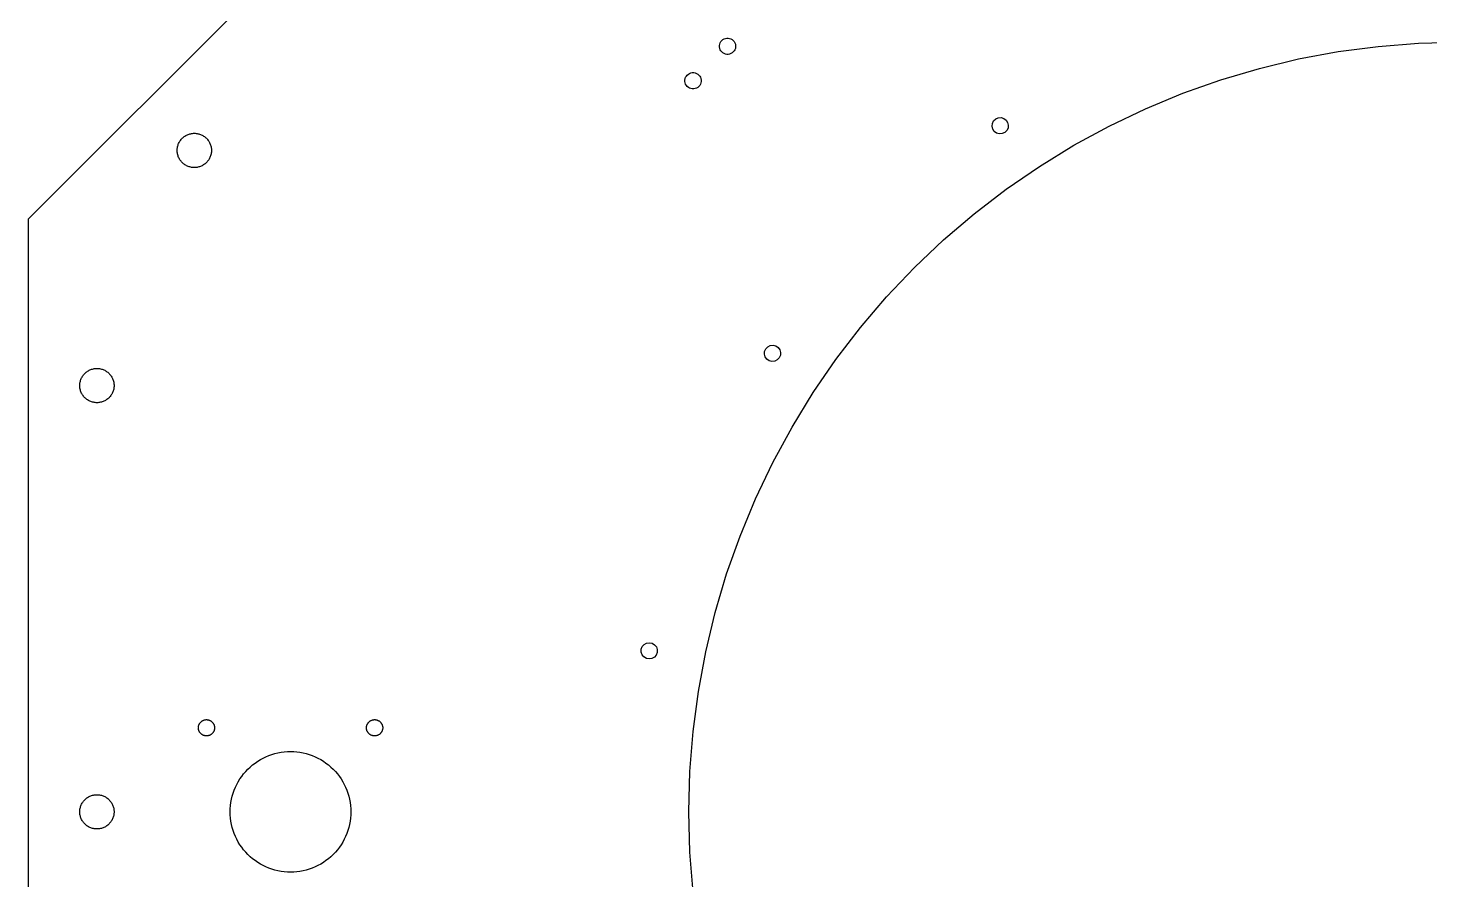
# Model space of a CAD drawing. Header units: metres. Extents: x 0 to 528, y -264 to 264.
# Drawn here: x 0 to 258.5, y -12.6 to 144.5 of the extents above; entities that cross this region are included whole.
import ezdxf

# ---------------------------------------------------------------- set-up
doc = ezdxf.new("R2010")
doc.units = ezdxf.units.M

msp = doc.modelspace()

# ---------------------------------------------------------------- linework, layer by layer
for p, q in [((154.526, 263.793), (0, 109.266)), ((127.75, 142.039), (127.918, 142.239)), ((127.918, 142.239), (128.118, 142.407)), ((128.118, 142.407), (128.344, 142.538)), ((128.344, 142.538), (128.59, 142.627)), ((128.59, 142.627), (128.848, 142.673)), ((128.848, 142.673), (129.109, 142.673)), ((129.109, 142.673), (129.367, 142.627)), ((129.367, 142.627), (129.612, 142.538)), ((129.612, 142.538), (129.839, 142.407)), ((129.839, 142.407), (130.039, 142.239)), ((130.039, 142.239), (130.207, 142.039)), ((127.484, 141.309), (127.53, 141.566)), ((127.484, 141.047), (127.484, 141.309)), ((127.53, 140.79), (127.484, 141.047)), ((127.53, 141.566), (127.619, 141.812)), ((127.619, 140.544), (127.53, 140.79)), ((127.619, 141.812), (127.75, 142.039)), ((127.75, 140.318), (127.619, 140.544)), ((127.918, 140.118), (127.75, 140.318)), ((128.118, 139.949), (127.918, 140.118)), ((128.344, 139.819), (128.118, 139.949)), ((128.59, 139.729), (128.344, 139.819)), ((128.848, 139.684), (128.59, 139.729)), ((129.109, 139.684), (128.848, 139.684)), ((129.367, 139.729), (129.109, 139.684)), ((129.612, 139.819), (129.367, 139.729)), ((129.839, 139.949), (129.612, 139.819)), ((130.039, 140.118), (129.839, 139.949)), ((130.207, 140.318), (130.039, 140.118)), ((130.207, 142.039), (130.338, 141.812)), ((130.338, 140.544), (130.207, 140.318)), ((130.338, 141.812), (130.427, 141.566)), ((130.427, 140.79), (130.338, 140.544)), ((130.427, 141.566), (130.473, 141.309)), ((130.473, 141.047), (130.427, 140.79)), ((130.473, 141.309), (130.473, 141.047)), ((234.284, 138.83), (241.59, 140.184)), ((241.59, 140.184), (248.957, 141.154)), ((248.957, 141.154), (256.365, 141.737)), ((256.365, 141.737), (263.793, 141.931)), ((219.934, 134.985), (227.058, 137.095)), ((227.058, 137.095), (234.284, 138.83)), ((121.12, 134.945), (121.166, 135.202)), ((121.12, 134.684), (121.12, 134.945)), ((121.166, 134.426), (121.12, 134.684)), ((121.166, 135.202), (121.255, 135.448)), ((121.255, 134.18), (121.166, 134.426)), ((121.255, 135.448), (121.386, 135.675)), ((121.386, 135.675), (121.554, 135.875)), ((121.554, 135.875), (121.754, 136.043)), ((121.754, 136.043), (121.981, 136.174)), ((121.981, 136.174), (122.226, 136.263)), ((122.226, 136.263), (122.484, 136.309)), ((122.484, 136.309), (122.745, 136.309)), ((122.745, 136.309), (123.003, 136.263)), ((123.003, 136.263), (123.248, 136.174)), ((123.248, 136.174), (123.475, 136.043)), ((123.475, 136.043), (123.675, 135.875)), ((123.675, 135.875), (123.843, 135.675)), ((123.843, 135.675), (123.974, 135.448)), ((123.974, 135.448), (124.063, 135.202)), ((124.063, 134.426), (123.974, 134.18)), ((124.063, 135.202), (124.109, 134.945)), ((124.109, 134.684), (124.063, 134.426)), ((124.109, 134.945), (124.109, 134.684)), ((212.929, 132.504), (219.934, 134.985)), ((121.386, 133.954), (121.255, 134.18)), ((121.554, 133.754), (121.386, 133.954)), ((121.754, 133.586), (121.554, 133.754)), ((121.981, 133.455), (121.754, 133.586)), ((122.226, 133.365), (121.981, 133.455)), ((122.484, 133.32), (122.226, 133.365)), ((122.745, 133.32), (122.484, 133.32)), ((123.003, 133.365), (122.745, 133.32)), ((123.248, 133.455), (123.003, 133.365)), ((123.475, 133.586), (123.248, 133.455)), ((123.675, 133.754), (123.475, 133.586)), ((123.843, 133.954), (123.675, 133.754)), ((123.974, 134.18), (123.843, 133.954)), ((206.064, 129.661), (212.929, 132.504)), ((199.357, 126.462), (206.064, 129.661)), ((177.757, 126.423), (177.814, 126.941)), ((177.814, 126.941), (178.044, 127.408)), ((178.044, 127.408), (178.42, 127.769)), ((178.42, 127.769), (178.897, 127.979)), ((178.897, 127.979), (179.417, 128.013)), ((179.417, 128.013), (179.917, 127.867)), ((179.917, 127.867), (180.337, 127.559)), ((180.337, 127.559), (180.627, 127.126)), ((180.627, 127.126), (180.75, 126.62)), ((28.2047, 123.955), (28.3122, 124.081)), ((28.3122, 124.081), (28.4261, 124.201)), ((28.4261, 124.201), (28.5461, 124.315)), ((28.5461, 124.315), (28.6719, 124.422)), ((28.6719, 124.422), (28.8031, 124.523)), ((28.8031, 124.523), (28.9395, 124.617)), ((28.9395, 124.617), (29.0805, 124.703)), ((29.0805, 124.703), (29.2259, 124.782)), ((29.2259, 124.782), (29.3752, 124.853)), ((29.3752, 124.853), (29.5281, 124.917)), ((29.5281, 124.917), (29.684, 124.972)), ((29.684, 124.972), (29.8426, 125.019)), ((29.8426, 125.019), (30.0035, 125.057)), ((30.0035, 125.057), (30.1662, 125.088)), ((30.1662, 125.088), (30.3302, 125.109)), ((30.3302, 125.109), (30.4951, 125.122)), ((30.4951, 125.122), (30.6605, 125.126)), ((30.6605, 125.126), (30.8259, 125.122)), ((30.8259, 125.122), (30.9908, 125.109)), ((30.9908, 125.109), (31.1548, 125.088)), ((31.1548, 125.088), (31.3175, 125.057)), ((31.3175, 125.057), (31.4784, 125.019)), ((31.4784, 125.019), (31.637, 124.972)), ((31.637, 124.972), (31.793, 124.917)), ((31.793, 124.917), (31.9458, 124.853)), ((31.9458, 124.853), (32.0951, 124.782)), ((32.0951, 124.782), (32.2405, 124.703)), ((32.2405, 124.703), (32.3816, 124.617)), ((32.3816, 124.617), (32.5179, 124.523)), ((32.5179, 124.523), (32.6492, 124.422)), ((32.6492, 124.422), (32.775, 124.315)), ((32.775, 124.315), (32.895, 124.201)), ((32.895, 124.201), (33.0089, 124.081)), ((33.0089, 124.081), (33.1163, 123.955)), ((177.881, 125.917), (177.757, 126.423)), ((178.17, 125.484), (177.881, 125.917)), ((178.59, 125.176), (178.17, 125.484)), ((179.09, 125.03), (178.59, 125.176)), ((179.61, 125.064), (179.09, 125.03)), ((180.087, 125.274), (179.61, 125.064)), ((180.463, 125.635), (180.087, 125.274)), ((180.694, 126.102), (180.463, 125.635)), ((180.75, 126.62), (180.694, 126.102)), ((192.827, 122.916), (199.357, 126.462)), ((27.5005, 121.966), (27.5048, 122.132)), ((27.5048, 121.801), (27.5005, 121.966)), ((27.5048, 122.132), (27.5178, 122.297)), ((27.5178, 121.636), (27.5048, 121.801)), ((27.5178, 122.297), (27.5394, 122.461)), ((27.5394, 121.472), (27.5178, 121.636)), ((27.5394, 122.461), (27.5696, 122.623)), ((27.5696, 122.623), (27.6082, 122.784)), ((27.6082, 122.784), (27.6552, 122.943)), ((27.6552, 122.943), (27.7104, 123.099)), ((27.7104, 123.099), (27.7737, 123.252)), ((27.7737, 123.252), (27.8449, 123.401)), ((27.8449, 123.401), (27.9239, 123.546)), ((27.9239, 123.546), (28.0103, 123.688)), ((28.0103, 123.688), (28.104, 123.824)), ((28.104, 123.824), (28.2047, 123.955)), ((33.1163, 123.955), (33.217, 123.824)), ((33.217, 123.824), (33.3107, 123.688)), ((33.3107, 123.688), (33.3971, 123.546)), ((33.3971, 123.546), (33.4761, 123.401)), ((33.4761, 123.401), (33.5473, 123.252)), ((33.5473, 123.252), (33.6106, 123.099)), ((33.6106, 123.099), (33.6658, 122.943)), ((33.6658, 122.943), (33.7128, 122.784)), ((33.7128, 122.784), (33.7514, 122.623)), ((33.7514, 122.623), (33.7816, 122.461)), ((33.7816, 122.461), (33.8032, 122.297)), ((33.8032, 121.636), (33.7816, 121.472)), ((33.8032, 122.297), (33.8162, 122.132)), ((33.8162, 121.801), (33.8032, 121.636)), ((33.8162, 122.132), (33.8205, 121.966)), ((33.8205, 121.966), (33.8162, 121.801)), ((186.491, 119.033), (192.827, 122.916)), ((27.5696, 121.309), (27.5394, 121.472)), ((27.6082, 121.149), (27.5696, 121.309)), ((27.6552, 120.99), (27.6082, 121.149)), ((27.7104, 120.834), (27.6552, 120.99)), ((27.7737, 120.681), (27.7104, 120.834)), ((27.8449, 120.532), (27.7737, 120.681)), ((27.9239, 120.386), (27.8449, 120.532)), ((28.0103, 120.245), (27.9239, 120.386)), ((28.104, 120.109), (28.0103, 120.245)), ((28.2047, 119.978), (28.104, 120.109)), ((28.3122, 119.852), (28.2047, 119.978)), ((28.4261, 119.732), (28.3122, 119.852)), ((28.5461, 119.618), (28.4261, 119.732)), ((28.6719, 119.511), (28.5461, 119.618)), ((28.8031, 119.41), (28.6719, 119.511)), ((28.9395, 119.316), (28.8031, 119.41)), ((29.0805, 119.23), (28.9395, 119.316)), ((29.2259, 119.151), (29.0805, 119.23)), ((29.3752, 119.08), (29.2259, 119.151)), ((29.5281, 119.016), (29.3752, 119.08)), ((29.684, 118.961), (29.5281, 119.016)), ((29.8426, 118.914), (29.684, 118.961)), ((30.0035, 118.876), (29.8426, 118.914)), ((31.4784, 118.914), (31.3175, 118.876)), ((31.637, 118.961), (31.4784, 118.914)), ((31.793, 119.016), (31.637, 118.961)), ((31.9458, 119.08), (31.793, 119.016)), ((32.0951, 119.151), (31.9458, 119.08)), ((32.2405, 119.23), (32.0951, 119.151)), ((32.3816, 119.316), (32.2405, 119.23)), ((32.5179, 119.41), (32.3816, 119.316)), ((32.6492, 119.511), (32.5179, 119.41)), ((32.775, 119.618), (32.6492, 119.511)), ((32.895, 119.732), (32.775, 119.618)), ((33.0089, 119.852), (32.895, 119.732)), ((33.1163, 119.978), (33.0089, 119.852)), ((33.217, 120.109), (33.1163, 119.978)), ((33.3107, 120.245), (33.217, 120.109)), ((33.3971, 120.386), (33.3107, 120.245)), ((33.4761, 120.532), (33.3971, 120.386)), ((33.5473, 120.681), (33.4761, 120.532)), ((33.6106, 120.834), (33.5473, 120.681)), ((33.6658, 120.99), (33.6106, 120.834)), ((33.7128, 121.149), (33.6658, 120.99)), ((33.7514, 121.309), (33.7128, 121.149)), ((33.7816, 121.472), (33.7514, 121.309)), ((180.368, 114.825), (186.491, 119.033)), ((30.1662, 118.845), (30.0035, 118.876)), ((30.3302, 118.824), (30.1662, 118.845)), ((30.4951, 118.811), (30.3302, 118.824)), ((30.6605, 118.806), (30.4951, 118.811)), ((30.8259, 118.811), (30.6605, 118.806)), ((30.9908, 118.824), (30.8259, 118.811)), ((31.1548, 118.845), (30.9908, 118.824)), ((31.3175, 118.876), (31.1548, 118.845)), ((174.473, 110.301), (180.368, 114.825)), ((0, 109.266), (0, -109.266)), ((168.822, 105.475), (174.473, 110.301)), ((163.432, 100.36), (168.822, 105.475)), ((158.317, 94.9705), (163.432, 100.36)), ((153.491, 89.3202), (158.317, 94.9705)), ((148.968, 83.425), (153.491, 89.3202)), ((135.814, 84.8955), (136.024, 85.3723)), ((136.024, 85.3723), (136.384, 85.7486)), ((136.384, 85.7486), (136.851, 85.979)), ((136.851, 85.979), (137.369, 86.0358)), ((137.369, 86.0358), (137.875, 85.9119)), ((137.875, 85.9119), (138.308, 85.6225)), ((138.308, 85.6225), (138.616, 85.2024)), ((135.78, 84.3757), (135.814, 84.8955)), ((135.926, 83.8755), (135.78, 84.3757)), ((136.234, 83.4554), (135.926, 83.8755)), ((136.667, 83.166), (136.234, 83.4554)), ((137.173, 83.0422), (136.667, 83.166)), ((137.691, 83.0989), (137.173, 83.0422)), ((138.158, 83.3293), (137.691, 83.0989)), ((138.518, 83.7056), (138.158, 83.3293)), ((138.728, 84.1824), (138.518, 83.7056)), ((138.616, 85.2024), (138.762, 84.7023)), ((138.762, 84.7023), (138.728, 84.1824)), ((144.759, 77.3012), (148.968, 83.425)), ((9.88441, 80.0406), (9.96335, 80.186)), ((9.96335, 80.186), (10.0498, 80.327)), ((10.0498, 80.327), (10.1435, 80.4634)), ((10.1435, 80.4634), (10.2442, 80.5946)), ((10.2442, 80.5946), (10.3517, 80.7204)), ((10.3517, 80.7204), (10.4655, 80.8404)), ((10.4655, 80.8404), (10.5855, 80.9543)), ((10.5855, 80.9543), (10.7113, 81.0618)), ((10.7113, 81.0618), (10.8426, 81.1625)), ((10.8426, 81.1625), (10.9789, 81.2562)), ((10.9789, 81.2562), (11.12, 81.3426)), ((11.12, 81.3426), (11.2654, 81.4216)), ((11.2654, 81.4216), (11.4147, 81.4928)), ((11.4147, 81.4928), (11.5676, 81.5561)), ((11.5676, 81.5561), (11.7235, 81.6113)), ((11.7235, 81.6113), (11.8821, 81.6583)), ((11.8821, 81.6583), (12.043, 81.6969)), ((12.043, 81.6969), (12.2057, 81.7271)), ((12.2057, 81.7271), (12.3697, 81.7487)), ((12.3697, 81.7487), (12.5346, 81.7617)), ((12.5346, 81.7617), (12.7, 81.766)), ((12.7, 81.766), (12.8654, 81.7617)), ((12.8654, 81.7617), (13.0303, 81.7487)), ((13.0303, 81.7487), (13.1943, 81.7271)), ((13.1943, 81.7271), (13.357, 81.6969)), ((13.357, 81.6969), (13.5179, 81.6583)), ((13.5179, 81.6583), (13.6765, 81.6113)), ((13.6765, 81.6113), (13.8324, 81.5561)), ((13.8324, 81.5561), (13.9853, 81.4928)), ((13.9853, 81.4928), (14.1346, 81.4216)), ((14.1346, 81.4216), (14.28, 81.3426)), ((14.28, 81.3426), (14.4211, 81.2562)), ((14.4211, 81.2562), (14.5574, 81.1625)), ((14.5574, 81.1625), (14.6886, 81.0618)), ((14.6886, 81.0618), (14.8145, 80.9543)), ((14.8145, 80.9543), (14.9344, 80.8404)), ((14.9344, 80.8404), (15.0483, 80.7204)), ((15.0483, 80.7204), (15.1558, 80.5946)), ((15.1558, 80.5946), (15.2565, 80.4634)), ((15.2565, 80.4634), (15.3502, 80.327)), ((15.3502, 80.327), (15.4366, 80.186)), ((15.4366, 80.186), (15.5156, 80.0406)), ((9.53999, 78.606), (9.54433, 78.7714)), ((9.54433, 78.4406), (9.53999, 78.606)), ((9.54433, 78.7714), (9.5573, 78.9363)), ((9.5573, 78.2757), (9.54433, 78.4406)), ((9.5573, 78.9363), (9.5789, 79.1003)), ((9.5789, 78.1116), (9.5573, 78.2757)), ((9.5789, 79.1003), (9.60904, 79.263)), ((9.60904, 77.949), (9.5789, 78.1116)), ((9.60904, 79.263), (9.64767, 79.4238)), ((9.64767, 77.7881), (9.60904, 77.949)), ((9.64767, 79.4238), (9.69466, 79.5825)), ((9.69466, 77.6295), (9.64767, 77.7881)), ((9.69466, 79.5825), (9.74988, 79.7384)), ((9.74988, 77.4735), (9.69466, 77.6295)), ((9.74988, 79.7384), (9.81319, 79.8913)), ((9.81319, 79.8913), (9.88441, 80.0406)), ((15.5156, 80.0406), (15.5868, 79.8913)), ((15.5868, 79.8913), (15.6501, 79.7384)), ((15.6501, 79.7384), (15.7053, 79.5825)), ((15.7053, 77.6295), (15.6501, 77.4735)), ((15.7053, 79.5825), (15.7523, 79.4238)), ((15.7523, 77.7881), (15.7053, 77.6295)), ((15.7523, 79.4238), (15.7909, 79.263)), ((15.7909, 77.949), (15.7523, 77.7881)), ((15.7909, 79.263), (15.8211, 79.1003)), ((15.8211, 78.1116), (15.7909, 77.949)), ((15.8211, 79.1003), (15.8427, 78.9363)), ((15.8427, 78.2757), (15.8211, 78.1116)), ((15.8427, 78.9363), (15.8557, 78.7714)), ((15.8557, 78.4406), (15.8427, 78.2757)), ((15.8557, 78.7714), (15.86, 78.606)), ((15.86, 78.606), (15.8557, 78.4406)), ((9.81319, 77.3207), (9.74988, 77.4735)), ((9.88441, 77.1714), (9.81319, 77.3207)), ((9.96335, 77.026), (9.88441, 77.1714)), ((10.0498, 76.8849), (9.96335, 77.026)), ((10.1435, 76.7486), (10.0498, 76.8849)), ((10.2442, 76.6173), (10.1435, 76.7486)), ((10.3517, 76.4915), (10.2442, 76.6173)), ((10.4655, 76.3715), (10.3517, 76.4915)), ((10.5855, 76.2576), (10.4655, 76.3715)), ((10.7113, 76.1502), (10.5855, 76.2576)), ((10.8426, 76.0495), (10.7113, 76.1502)), ((10.9789, 75.9558), (10.8426, 76.0495)), ((11.12, 75.8693), (10.9789, 75.9558)), ((11.2654, 75.7904), (11.12, 75.8693)), ((11.4147, 75.7192), (11.2654, 75.7904)), ((11.5676, 75.6559), (11.4147, 75.7192)), ((11.7235, 75.6006), (11.5676, 75.6559)), ((11.8821, 75.5536), (11.7235, 75.6006)), ((12.043, 75.515), (11.8821, 75.5536)), ((12.2057, 75.4849), (12.043, 75.515)), ((12.3697, 75.4633), (12.2057, 75.4849)), ((12.5346, 75.4503), (12.3697, 75.4633)), ((12.7, 75.446), (12.5346, 75.4503)), ((12.8654, 75.4503), (12.7, 75.446)), ((13.0303, 75.4633), (12.8654, 75.4503)), ((13.1943, 75.4849), (13.0303, 75.4633)), ((13.357, 75.515), (13.1943, 75.4849)), ((13.5179, 75.5536), (13.357, 75.515)), ((13.6765, 75.6006), (13.5179, 75.5536)), ((13.8324, 75.6559), (13.6765, 75.6006)), ((13.9853, 75.7192), (13.8324, 75.6559)), ((14.1346, 75.7904), (13.9853, 75.7192)), ((14.28, 75.8693), (14.1346, 75.7904)), ((14.4211, 75.9558), (14.28, 75.8693)), ((14.5574, 76.0495), (14.4211, 75.9558)), ((14.6886, 76.1502), (14.5574, 76.0495)), ((14.8145, 76.2576), (14.6886, 76.1502)), ((14.9344, 76.3715), (14.8145, 76.2576)), ((15.0483, 76.4915), (14.9344, 76.3715)), ((15.1558, 76.6173), (15.0483, 76.4915)), ((15.2565, 76.7486), (15.1558, 76.6173)), ((15.3502, 76.8849), (15.2565, 76.7486)), ((15.4366, 77.026), (15.3502, 76.8849)), ((15.5156, 77.1714), (15.4366, 77.026)), ((15.5868, 77.3207), (15.5156, 77.1714)), ((15.6501, 77.4735), (15.5868, 77.3207)), ((140.877, 70.9656), (144.759, 77.3012)), ((137.331, 64.4354), (140.877, 70.9656)), ((134.132, 57.7286), (137.331, 64.4354)), ((131.289, 50.8636), (134.132, 57.7286)), ((128.808, 43.8591), (131.289, 50.8636)), ((126.698, 36.7345), (128.808, 43.8591)), ((124.963, 29.5091), (126.698, 36.7345)), ((113.611, 30.856), (114.068, 31.1065)), ((114.068, 31.1065), (114.583, 31.1858)), ((114.583, 31.1858), (115.094, 31.0842)), ((115.094, 31.0842), (115.539, 30.8139)), ((113.068, 29.4579), (113.079, 29.9788)), ((113.235, 28.9646), (113.068, 29.4579)), ((113.079, 29.9788), (113.268, 30.4643)), ((113.561, 28.5584), (113.235, 28.9646)), ((113.268, 30.4643), (113.611, 30.856)), ((114.007, 28.2881), (113.561, 28.5584)), ((115.489, 28.5163), (115.033, 28.2657)), ((115.833, 28.908), (115.489, 28.5163)), ((115.539, 30.8139), (115.865, 30.4076)), ((116.022, 29.3935), (115.833, 28.908)), ((115.865, 30.4076), (116.033, 29.9143)), ((116.033, 29.9143), (116.022, 29.3935)), ((123.609, 22.2029), (124.963, 29.5091)), ((114.518, 28.1865), (114.007, 28.2881)), ((115.033, 28.2657), (114.518, 28.1865)), ((122.639, 14.8358), (123.609, 22.2029)), ((31.4, 15.5), (31.4021, 15.5785)), ((31.4021, 15.5785), (31.4082, 15.6568)), ((31.4082, 15.6568), (31.4185, 15.7346)), ((31.4185, 15.7346), (31.4328, 15.8119)), ((31.4328, 15.8119), (31.4511, 15.8882)), ((31.4511, 15.8882), (31.4734, 15.9635)), ((31.4734, 15.9635), (31.4996, 16.0376)), ((31.4996, 16.0376), (31.5297, 16.1101)), ((31.5297, 16.1101), (31.5635, 16.181)), ((31.5635, 16.181), (31.601, 16.25)), ((31.601, 16.25), (31.642, 16.317)), ((31.642, 16.317), (31.6865, 16.3817)), ((31.6865, 16.3817), (31.7343, 16.444)), ((31.7343, 16.444), (31.7853, 16.5037)), ((31.7853, 16.5037), (31.8393, 16.5607)), ((31.8393, 16.5607), (31.8963, 16.6147)), ((31.8963, 16.6147), (31.956, 16.6657)), ((31.956, 16.6657), (32.0183, 16.7135)), ((32.0183, 16.7135), (32.083, 16.758)), ((32.083, 16.758), (32.15, 16.799)), ((32.15, 16.799), (32.219, 16.8365)), ((32.219, 16.8365), (32.2899, 16.8703)), ((32.2899, 16.8703), (32.3624, 16.9004)), ((32.3624, 16.9004), (32.4365, 16.9266)), ((32.4365, 16.9266), (32.5118, 16.9489)), ((32.5118, 16.9489), (32.5881, 16.9672)), ((32.5881, 16.9672), (32.6653, 16.9815)), ((32.6653, 16.9815), (32.7432, 16.9918)), ((32.7432, 16.9918), (32.8215, 16.9979)), ((32.8215, 16.9979), (32.9, 17)), ((32.9, 17), (32.9785, 16.9979)), ((32.9785, 16.9979), (33.0568, 16.9918)), ((33.0568, 16.9918), (33.1346, 16.9815)), ((33.1346, 16.9815), (33.2119, 16.9672)), ((33.2119, 16.9672), (33.2882, 16.9489)), ((33.2882, 16.9489), (33.3635, 16.9266)), ((33.3635, 16.9266), (33.4375, 16.9004)), ((33.4375, 16.9004), (33.5101, 16.8703)), ((33.5101, 16.8703), (33.581, 16.8365)), ((33.581, 16.8365), (33.65, 16.799)), ((33.65, 16.799), (33.7169, 16.758)), ((33.7169, 16.758), (33.7817, 16.7135)), ((33.7817, 16.7135), (33.844, 16.6657)), ((33.844, 16.6657), (33.9037, 16.6147)), ((33.9037, 16.6147), (33.9606, 16.5607)), ((33.9606, 16.5607), (34.0147, 16.5037)), ((34.0147, 16.5037), (34.0657, 16.444)), ((34.0657, 16.444), (34.1135, 16.3817)), ((34.1135, 16.3817), (34.158, 16.317)), ((34.158, 16.317), (34.199, 16.25)), ((34.199, 16.25), (34.2365, 16.181)), ((34.2365, 16.181), (34.2703, 16.1101)), ((34.2703, 16.1101), (34.3004, 16.0376)), ((34.3004, 16.0376), (34.3266, 15.9635)), ((34.3266, 15.9635), (34.3489, 15.8882)), ((34.3489, 15.8882), (34.3672, 15.8119)), ((34.3672, 15.8119), (34.3815, 15.7346)), ((34.3815, 15.7346), (34.3918, 15.6568)), ((34.3918, 15.6568), (34.3979, 15.5785)), ((34.3979, 15.5785), (34.4, 15.5)), ((62.4, 15.5), (62.4021, 15.5785)), ((62.4021, 15.5785), (62.4082, 15.6568)), ((62.4082, 15.6568), (62.4185, 15.7346)), ((62.4185, 15.7346), (62.4328, 15.8119)), ((62.4328, 15.8119), (62.4511, 15.8882)), ((62.4511, 15.8882), (62.4734, 15.9635)), ((62.4734, 15.9635), (62.4996, 16.0376)), ((62.4996, 16.0376), (62.5297, 16.1101)), ((62.5297, 16.1101), (62.5635, 16.181)), ((62.5635, 16.181), (62.601, 16.25)), ((62.601, 16.25), (62.642, 16.317)), ((62.642, 16.317), (62.6865, 16.3817)), ((62.6865, 16.3817), (62.7343, 16.444)), ((62.7343, 16.444), (62.7853, 16.5037)), ((62.7853, 16.5037), (62.8393, 16.5607)), ((62.8393, 16.5607), (62.8963, 16.6147)), ((62.8963, 16.6147), (62.956, 16.6657)), ((62.956, 16.6657), (63.0183, 16.7135)), ((63.0183, 16.7135), (63.083, 16.758)), ((63.083, 16.758), (63.15, 16.799)), ((63.15, 16.799), (63.219, 16.8365)), ((63.219, 16.8365), (63.2899, 16.8703)), ((63.2899, 16.8703), (63.3624, 16.9004)), ((63.3624, 16.9004), (63.4365, 16.9266)), ((63.4365, 16.9266), (63.5118, 16.9489)), ((63.5118, 16.9489), (63.5881, 16.9672)), ((63.5881, 16.9672), (63.6653, 16.9815)), ((63.6653, 16.9815), (63.7432, 16.9918)), ((63.7432, 16.9918), (63.8215, 16.9979)), ((63.8215, 16.9979), (63.9, 17)), ((63.9, 17), (63.9785, 16.9979)), ((63.9785, 16.9979), (64.0568, 16.9918)), ((64.0568, 16.9918), (64.1346, 16.9815)), ((64.1346, 16.9815), (64.2119, 16.9672)), ((64.2119, 16.9672), (64.2882, 16.9489)), ((64.2882, 16.9489), (64.3635, 16.9266)), ((64.3635, 16.9266), (64.4375, 16.9004)), ((64.4375, 16.9004), (64.5101, 16.8703)), ((64.5101, 16.8703), (64.581, 16.8365)), ((64.581, 16.8365), (64.65, 16.799)), ((64.65, 16.799), (64.7169, 16.758)), ((64.7169, 16.758), (64.7817, 16.7135)), ((64.7817, 16.7135), (64.844, 16.6657)), ((64.844, 16.6657), (64.9037, 16.6147)), ((64.9037, 16.6147), (64.9607, 16.5607)), ((64.9607, 16.5607), (65.0147, 16.5037)), ((65.0147, 16.5037), (65.0657, 16.444)), ((65.0657, 16.444), (65.1135, 16.3817)), ((65.1135, 16.3817), (65.158, 16.317)), ((65.158, 16.317), (65.199, 16.25)), ((65.199, 16.25), (65.2365, 16.181)), ((65.2365, 16.181), (65.2703, 16.1101)), ((65.2703, 16.1101), (65.3004, 16.0376)), ((65.3004, 16.0376), (65.3266, 15.9635)), ((65.3266, 15.9635), (65.3489, 15.8882)), ((65.3489, 15.8882), (65.3672, 15.8119)), ((65.3672, 15.8119), (65.3815, 15.7346)), ((65.3815, 15.7346), (65.3918, 15.6568)), ((65.3918, 15.6568), (65.3979, 15.5785)), ((65.3979, 15.5785), (65.4, 15.5)), ((31.4021, 15.4215), (31.4, 15.5)), ((31.4082, 15.3432), (31.4021, 15.4215)), ((31.4185, 15.2653), (31.4082, 15.3432)), ((31.4328, 15.1881), (31.4185, 15.2653)), ((31.4511, 15.1118), (31.4328, 15.1881)), ((31.4734, 15.0365), (31.4511, 15.1118)), ((31.4996, 14.9624), (31.4734, 15.0365)), ((31.5297, 14.8899), (31.4996, 14.9624)), ((31.5635, 14.819), (31.5297, 14.8899)), ((31.601, 14.75), (31.5635, 14.819)), ((31.642, 14.683), (31.601, 14.75)), ((31.6865, 14.6183), (31.642, 14.683)), ((31.7343, 14.556), (31.6865, 14.6183)), ((31.7853, 14.4963), (31.7343, 14.556)), ((31.8393, 14.4393), (31.7853, 14.4963)), ((31.8963, 14.3853), (31.8393, 14.4393)), ((31.956, 14.3343), (31.8963, 14.3853)), ((32.0183, 14.2865), (31.956, 14.3343)), ((32.083, 14.242), (32.0183, 14.2865)), ((32.15, 14.201), (32.083, 14.242)), ((32.219, 14.1635), (32.15, 14.201)), ((32.2899, 14.1297), (32.219, 14.1635)), ((32.3624, 14.0996), (32.2899, 14.1297)), ((32.4365, 14.0734), (32.3624, 14.0996)), ((32.5118, 14.0511), (32.4365, 14.0734)), ((32.5881, 14.0328), (32.5118, 14.0511)), ((32.6653, 14.0185), (32.5881, 14.0328)), ((32.7432, 14.0082), (32.6653, 14.0185)), ((32.8215, 14.002), (32.7432, 14.0082)), ((32.9, 14), (32.8215, 14.002)), ((32.9785, 14.002), (32.9, 14)), ((33.0568, 14.0082), (32.9785, 14.002)), ((33.1346, 14.0185), (33.0568, 14.0082)), ((33.2119, 14.0328), (33.1346, 14.0185)), ((33.2882, 14.0511), (33.2119, 14.0328)), ((33.3635, 14.0734), (33.2882, 14.0511)), ((33.4375, 14.0996), (33.3635, 14.0734)), ((33.5101, 14.1297), (33.4375, 14.0996)), ((33.581, 14.1635), (33.5101, 14.1297)), ((33.65, 14.201), (33.581, 14.1635)), ((33.7169, 14.242), (33.65, 14.201)), ((33.7817, 14.2865), (33.7169, 14.242)), ((33.844, 14.3343), (33.7817, 14.2865)), ((33.9037, 14.3853), (33.844, 14.3343)), ((33.9606, 14.4393), (33.9037, 14.3853)), ((34.0147, 14.4963), (33.9606, 14.4393)), ((34.0657, 14.556), (34.0147, 14.4963)), ((34.1135, 14.6183), (34.0657, 14.556)), ((34.158, 14.683), (34.1135, 14.6183)), ((34.199, 14.75), (34.158, 14.683)), ((34.2365, 14.819), (34.199, 14.75)), ((34.2703, 14.8899), (34.2365, 14.819)), ((34.3004, 14.9624), (34.2703, 14.8899)), ((34.3266, 15.0365), (34.3004, 14.9624)), ((34.3489, 15.1118), (34.3266, 15.0365)), ((34.3672, 15.1881), (34.3489, 15.1118)), ((34.3815, 15.2653), (34.3672, 15.1881)), ((34.3918, 15.3432), (34.3815, 15.2653)), ((34.3979, 15.4215), (34.3918, 15.3432)), ((34.4, 15.5), (34.3979, 15.4215)), ((62.4021, 15.4215), (62.4, 15.5)), ((62.4082, 15.3432), (62.4021, 15.4215)), ((62.4185, 15.2653), (62.4082, 15.3432)), ((62.4328, 15.1881), (62.4185, 15.2653)), ((62.4511, 15.1118), (62.4328, 15.1881)), ((62.4734, 15.0365), (62.4511, 15.1118)), ((62.4996, 14.9624), (62.4734, 15.0365)), ((62.5297, 14.8899), (62.4996, 14.9624)), ((62.5635, 14.819), (62.5297, 14.8899)), ((62.601, 14.75), (62.5635, 14.819)), ((62.642, 14.683), (62.601, 14.75)), ((62.6865, 14.6183), (62.642, 14.683)), ((62.7343, 14.556), (62.6865, 14.6183)), ((62.7853, 14.4963), (62.7343, 14.556)), ((62.8393, 14.4393), (62.7853, 14.4963)), ((62.8963, 14.3853), (62.8393, 14.4393)), ((62.956, 14.3343), (62.8963, 14.3853)), ((63.0183, 14.2865), (62.956, 14.3343)), ((63.083, 14.242), (63.0183, 14.2865)), ((63.15, 14.201), (63.083, 14.242)), ((63.219, 14.1635), (63.15, 14.201)), ((63.2899, 14.1297), (63.219, 14.1635)), ((63.3624, 14.0996), (63.2899, 14.1297)), ((63.4365, 14.0734), (63.3624, 14.0996)), ((63.5118, 14.0511), (63.4365, 14.0734)), ((63.5881, 14.0328), (63.5118, 14.0511)), ((63.6653, 14.0185), (63.5881, 14.0328)), ((63.7432, 14.0082), (63.6653, 14.0185)), ((63.8215, 14.002), (63.7432, 14.0082)), ((63.9, 14), (63.8215, 14.002)), ((63.9785, 14.002), (63.9, 14)), ((64.0568, 14.0082), (63.9785, 14.002)), ((64.1346, 14.0185), (64.0568, 14.0082)), ((64.2119, 14.0328), (64.1346, 14.0185)), ((64.2882, 14.0511), (64.2119, 14.0328)), ((64.3635, 14.0734), (64.2882, 14.0511)), ((64.4375, 14.0996), (64.3635, 14.0734)), ((64.5101, 14.1297), (64.4375, 14.0996)), ((64.581, 14.1635), (64.5101, 14.1297)), ((64.65, 14.201), (64.581, 14.1635)), ((64.7169, 14.242), (64.65, 14.201)), ((64.7817, 14.2865), (64.7169, 14.242)), ((64.844, 14.3343), (64.7817, 14.2865)), ((64.9037, 14.3853), (64.844, 14.3343)), ((64.9607, 14.4393), (64.9037, 14.3853)), ((65.0147, 14.4963), (64.9607, 14.4393)), ((65.0657, 14.556), (65.0147, 14.4963)), ((65.1135, 14.6183), (65.0657, 14.556)), ((65.158, 14.683), (65.1135, 14.6183)), ((65.199, 14.75), (65.158, 14.683)), ((65.2365, 14.819), (65.199, 14.75)), ((65.2703, 14.8899), (65.2365, 14.819)), ((65.3004, 14.9624), (65.2703, 14.8899)), ((65.3266, 15.0365), (65.3004, 14.9624)), ((65.3489, 15.1118), (65.3266, 15.0365)), ((65.3672, 15.1881), (65.3489, 15.1118)), ((65.3815, 15.2653), (65.3672, 15.1881)), ((65.3918, 15.3432), (65.3815, 15.2653)), ((65.3979, 15.4215), (65.3918, 15.3432)), ((65.4, 15.5), (65.3979, 15.4215)), ((122.056, 7.4281), (122.639, 14.8358)), ((43.875, 10.1632), (44.4131, 10.3861)), ((44.4131, 10.3861), (44.9622, 10.5805)), ((44.9622, 10.5805), (45.5206, 10.7459)), ((45.5206, 10.7459), (46.087, 10.8819)), ((46.087, 10.8819), (46.6597, 10.988)), ((46.6597, 10.988), (47.2371, 11.064)), ((47.2371, 11.064), (47.8178, 11.1097)), ((47.8178, 11.1097), (48.4, 11.125)), ((48.4, 11.125), (48.9822, 11.1097)), ((48.9822, 11.1097), (49.5629, 11.064)), ((49.5629, 11.064), (50.1403, 10.988)), ((50.1403, 10.988), (50.713, 10.8819)), ((50.713, 10.8819), (51.2794, 10.7459)), ((51.2794, 10.7459), (51.8378, 10.5805)), ((51.8378, 10.5805), (52.3868, 10.3861)), ((52.3868, 10.3861), (52.9249, 10.1632)), ((40.1325, 7.44408), (40.5334, 7.86656)), ((40.5334, 7.86656), (40.9559, 8.26747)), ((40.9559, 8.26747), (41.3988, 8.64574)), ((41.3988, 8.64574), (41.8609, 9.00031)), ((41.8609, 9.00031), (42.3409, 9.3302)), ((42.3409, 9.3302), (42.8375, 9.63452)), ((42.8375, 9.63452), (43.3493, 9.91245)), ((43.3493, 9.91245), (43.875, 10.1632)), ((52.9249, 10.1632), (53.4506, 9.91245)), ((53.4506, 9.91245), (53.9625, 9.63452)), ((53.9625, 9.63452), (54.4591, 9.3302)), ((54.4591, 9.3302), (54.9391, 9.00031)), ((54.9391, 9.00031), (55.4012, 8.64574)), ((55.4012, 8.64574), (55.8441, 8.26747)), ((55.8441, 8.26747), (56.2666, 7.86656)), ((56.2666, 7.86656), (56.6675, 7.44408)), ((38.4875, 5.05064), (38.7655, 5.56248)), ((38.7655, 5.56248), (39.0698, 6.0591)), ((39.0698, 6.0591), (39.3997, 6.53911)), ((39.3997, 6.53911), (39.7542, 7.00117)), ((39.7542, 7.00117), (40.1325, 7.44408)), ((56.6675, 7.44408), (57.0457, 7.00117)), ((57.0457, 7.00117), (57.4003, 6.53911)), ((57.4003, 6.53911), (57.7302, 6.0591)), ((57.7302, 6.0591), (58.0345, 5.56248)), ((58.0345, 5.56248), (58.3124, 5.05064)), ((121.862, 0), (122.056, 7.4281)), ((10.8426, 2.55649), (10.9789, 2.65019)), ((10.9789, 2.65019), (11.12, 2.73663)), ((11.12, 2.73663), (11.2654, 2.81557)), ((11.2654, 2.81557), (11.4147, 2.8868)), ((11.4147, 2.8868), (11.5676, 2.9501)), ((11.5676, 2.9501), (11.7235, 3.00533)), ((11.7235, 3.00533), (11.8821, 3.05232)), ((11.8821, 3.05232), (12.043, 3.09094)), ((12.043, 3.09094), (12.2057, 3.12109)), ((12.2057, 3.12109), (12.3697, 3.14268)), ((12.3697, 3.14268), (12.5346, 3.15565)), ((12.5346, 3.15565), (12.7, 3.15999)), ((12.7, 3.15999), (12.8654, 3.15565)), ((12.8654, 3.15565), (13.0303, 3.14268)), ((13.0303, 3.14268), (13.1943, 3.12109)), ((13.1943, 3.12109), (13.357, 3.09094)), ((13.357, 3.09094), (13.5179, 3.05232)), ((13.5179, 3.05232), (13.6765, 3.00533)), ((13.6765, 3.00533), (13.8324, 2.9501)), ((13.8324, 2.9501), (13.9853, 2.8868)), ((13.9853, 2.8868), (14.1346, 2.81557)), ((14.1346, 2.81557), (14.28, 2.73663)), ((14.28, 2.73663), (14.4211, 2.65019)), ((14.4211, 2.65019), (14.5574, 2.55649)), ((37.5181, 2.313), (37.6541, 2.87935)), ((37.6541, 2.87935), (37.8195, 3.43781)), ((37.8195, 3.43781), (38.0139, 3.98683)), ((38.0139, 3.98683), (38.2368, 4.52493)), ((38.2368, 4.52493), (38.4875, 5.05064)), ((58.3124, 5.05064), (58.5632, 4.52493)), ((58.5632, 4.52493), (58.7861, 3.98683)), ((58.7861, 3.98683), (58.9805, 3.43781)), ((58.9805, 3.43781), (59.1459, 2.87935)), ((59.1459, 2.87935), (59.2819, 2.313)), ((9.53999, 0), (9.54433, 0.16537)), ((9.54433, -0.16537), (9.53999, 0)), ((9.54433, 0.16537), (9.5573, 0.33031)), ((9.5573, 0.33031), (9.5789, 0.49432)), ((9.5789, 0.49432), (9.60904, 0.657)), ((9.60904, 0.657), (9.64767, 0.81786)), ((9.64767, 0.81786), (9.69466, 0.97649)), ((9.69466, 0.97649), (9.74988, 1.13243)), ((9.74988, 1.13243), (9.81319, 1.28528)), ((9.81319, 1.28528), (9.88441, 1.4346)), ((9.88441, 1.4346), (9.96335, 1.57999)), ((9.96335, 1.57999), (10.0498, 1.72105)), ((10.0498, 1.72105), (10.1435, 1.85739)), ((10.1435, 1.85739), (10.2442, 1.98865)), ((10.2442, 1.98865), (10.3517, 2.11444)), ((10.3517, 2.11444), (10.4655, 2.23445)), ((10.4655, 2.23445), (10.5855, 2.34833)), ((10.5855, 2.34833), (10.7113, 2.45578)), ((10.7113, 2.45578), (10.8426, 2.55649)), ((14.5574, 2.55649), (14.6886, 2.45578)), ((14.6886, 2.45578), (14.8145, 2.34833)), ((14.8145, 2.34833), (14.9344, 2.23445)), ((14.9344, 2.23445), (15.0483, 2.11444)), ((15.0483, 2.11444), (15.1558, 1.98865)), ((15.1558, 1.98865), (15.2565, 1.85739)), ((15.2565, 1.85739), (15.3502, 1.72105)), ((15.3502, 1.72105), (15.4366, 1.57999)), ((15.4366, 1.57999), (15.5156, 1.4346)), ((15.5156, 1.4346), (15.5868, 1.28528)), ((15.5868, 1.28528), (15.6501, 1.13243)), ((15.6501, 1.13243), (15.7053, 0.97649)), ((15.7053, 0.97649), (15.7523, 0.81786)), ((15.7523, 0.81786), (15.7909, 0.657)), ((15.7909, 0.657), (15.8211, 0.49432)), ((15.8211, 0.49432), (15.8427, 0.33031)), ((15.8427, 0.33031), (15.8557, 0.16537)), ((15.8557, 0.16537), (15.86, 0)), ((15.86, 0), (15.8557, -0.16537)), ((37.275, 0), (37.2902, 0.58223)), ((37.2902, -0.58223), (37.275, 0)), ((37.2902, 0.58223), (37.3359, 1.16287)), ((37.3359, 1.16287), (37.412, 1.74033)), ((37.412, 1.74033), (37.5181, 2.313)), ((59.2819, 2.313), (59.388, 1.74033)), ((59.388, 1.74033), (59.4641, 1.16287)), ((59.4641, 1.16287), (59.5098, 0.58223)), ((59.5098, 0.58223), (59.525, 0)), ((59.525, 0), (59.5098, -0.58223)), ((122.056, -7.4281), (121.862, 0)), ((9.5573, -0.33031), (9.54433, -0.16537)), ((9.5789, -0.49432), (9.5573, -0.33031)), ((9.60904, -0.657), (9.5789, -0.49432)), ((9.64767, -0.81786), (9.60904, -0.657)), ((9.69466, -0.97649), (9.64767, -0.81786)), ((9.74988, -1.13243), (9.69466, -0.97649)), ((9.81319, -1.28528), (9.74988, -1.13243)), ((9.88441, -1.4346), (9.81319, -1.28528)), ((9.96335, -1.57999), (9.88441, -1.4346)), ((10.0498, -1.72105), (9.96335, -1.57999)), ((10.1435, -1.85739), (10.0498, -1.72105)), ((10.2442, -1.98865), (10.1435, -1.85739)), ((10.3517, -2.11444), (10.2442, -1.98865)), ((10.4655, -2.23445), (10.3517, -2.11444)), ((10.5855, -2.34833), (10.4655, -2.23445)), ((10.7113, -2.45578), (10.5855, -2.34833)), ((10.8426, -2.55649), (10.7113, -2.45578)), ((10.9789, -2.65019), (10.8426, -2.55649)), ((14.5574, -2.55649), (14.4211, -2.65019)), ((14.6886, -2.45578), (14.5574, -2.55649)), ((14.8145, -2.34833), (14.6886, -2.45578)), ((14.9344, -2.23445), (14.8145, -2.34833)), ((15.0483, -2.11444), (14.9344, -2.23445)), ((15.1558, -1.98865), (15.0483, -2.11444)), ((15.2565, -1.85739), (15.1558, -1.98865)), ((15.3502, -1.72105), (15.2565, -1.85739)), ((15.4366, -1.57999), (15.3502, -1.72105)), ((15.5156, -1.4346), (15.4366, -1.57999)), ((15.5868, -1.28528), (15.5156, -1.4346)), ((15.6501, -1.13243), (15.5868, -1.28528)), ((15.7053, -0.97649), (15.6501, -1.13243)), ((15.7523, -0.81786), (15.7053, -0.97649)), ((15.7909, -0.657), (15.7523, -0.81786)), ((15.8211, -0.49432), (15.7909, -0.657)), ((15.8427, -0.33031), (15.8211, -0.49432)), ((15.8557, -0.16537), (15.8427, -0.33031)), ((37.3359, -1.16287), (37.2902, -0.58223)), ((37.412, -1.74033), (37.3359, -1.16287)), ((37.5181, -2.313), (37.412, -1.74033)), ((37.6541, -2.87935), (37.5181, -2.313)), ((59.2819, -2.313), (59.1459, -2.87935)), ((59.388, -1.74033), (59.2819, -2.313)), ((59.4641, -1.16287), (59.388, -1.74033)), ((59.5098, -0.58223), (59.4641, -1.16287)), ((11.12, -2.73663), (10.9789, -2.65019)), ((11.2654, -2.81557), (11.12, -2.73663)), ((11.4147, -2.8868), (11.2654, -2.81557)), ((11.5676, -2.9501), (11.4147, -2.8868)), ((11.7235, -3.00533), (11.5676, -2.9501)), ((11.8821, -3.05232), (11.7235, -3.00533)), ((12.043, -3.09094), (11.8821, -3.05232)), ((12.2057, -3.12109), (12.043, -3.09094)), ((12.3697, -3.14268), (12.2057, -3.12109)), ((12.5346, -3.15565), (12.3697, -3.14268)), ((12.7, -3.15999), (12.5346, -3.15565)), ((12.8654, -3.15565), (12.7, -3.15999)), ((13.0303, -3.14268), (12.8654, -3.15565)), ((13.1943, -3.12109), (13.0303, -3.14268)), ((13.357, -3.09094), (13.1943, -3.12109)), ((13.5179, -3.05232), (13.357, -3.09094)), ((13.6765, -3.00533), (13.5179, -3.05232)), ((13.8324, -2.9501), (13.6765, -3.00533)), ((13.9853, -2.8868), (13.8324, -2.9501)), ((14.1346, -2.81557), (13.9853, -2.8868)), ((14.28, -2.73663), (14.1346, -2.81557)), ((14.4211, -2.65019), (14.28, -2.73663)), ((37.8195, -3.43781), (37.6541, -2.87935)), ((38.0139, -3.98683), (37.8195, -3.43781)), ((38.2368, -4.52493), (38.0139, -3.98683)), ((38.4875, -5.05064), (38.2368, -4.52493)), ((38.7655, -5.56248), (38.4875, -5.05064)), ((58.3124, -5.05064), (58.0345, -5.56248)), ((58.5632, -4.52493), (58.3124, -5.05064)), ((58.7861, -3.98683), (58.5632, -4.52493)), ((58.9805, -3.43781), (58.7861, -3.98683)), ((59.1459, -2.87935), (58.9805, -3.43781)), ((39.0698, -6.0591), (38.7655, -5.56248)), ((39.3997, -6.53911), (39.0698, -6.0591)), ((39.7542, -7.00117), (39.3997, -6.53911)), ((40.1325, -7.44408), (39.7542, -7.00117)), ((40.5334, -7.86656), (40.1325, -7.44408)), ((56.6675, -7.44408), (56.2666, -7.86656)), ((57.0457, -7.00117), (56.6675, -7.44408)), ((57.4003, -6.53911), (57.0457, -7.00117)), ((57.7302, -6.0591), (57.4003, -6.53911)), ((58.0345, -5.56248), (57.7302, -6.0591)), ((122.639, -14.8358), (122.056, -7.4281)), ((40.9559, -8.26747), (40.5334, -7.86656)), ((41.3988, -8.64574), (40.9559, -8.26747)), ((41.8609, -9.00031), (41.3988, -8.64574)), ((42.3409, -9.3302), (41.8609, -9.00031)), ((42.8375, -9.63452), (42.3409, -9.3302)), ((43.3493, -9.91245), (42.8375, -9.63452)), ((43.875, -10.1632), (43.3493, -9.91245)), ((44.4131, -10.3861), (43.875, -10.1632)), ((52.9249, -10.1632), (52.3868, -10.3861)), ((53.4506, -9.91245), (52.9249, -10.1632)), ((53.9625, -9.63452), (53.4506, -9.91245)), ((54.4591, -9.3302), (53.9625, -9.63452)), ((54.9391, -9.00031), (54.4591, -9.3302)), ((55.4012, -8.64574), (54.9391, -9.00031)), ((55.8441, -8.26747), (55.4012, -8.64574)), ((56.2666, -7.86656), (55.8441, -8.26747)), ((44.9622, -10.5805), (44.4131, -10.3861)), ((45.5206, -10.7459), (44.9622, -10.5805)), ((46.087, -10.8819), (45.5206, -10.7459)), ((46.6597, -10.988), (46.087, -10.8819)), ((47.2371, -11.064), (46.6597, -10.988)), ((47.8178, -11.1097), (47.2371, -11.064)), ((48.4, -11.125), (47.8178, -11.1097)), ((48.9822, -11.1097), (48.4, -11.125)), ((49.5629, -11.064), (48.9822, -11.1097)), ((50.1403, -10.988), (49.5629, -11.064)), ((50.713, -10.8819), (50.1403, -10.988)), ((51.2794, -10.7459), (50.713, -10.8819)), ((51.8378, -10.5805), (51.2794, -10.7459)), ((52.3868, -10.3861), (51.8378, -10.5805))]:
    msp.add_line(p, q)

doc.saveas('drawing.dxf')
